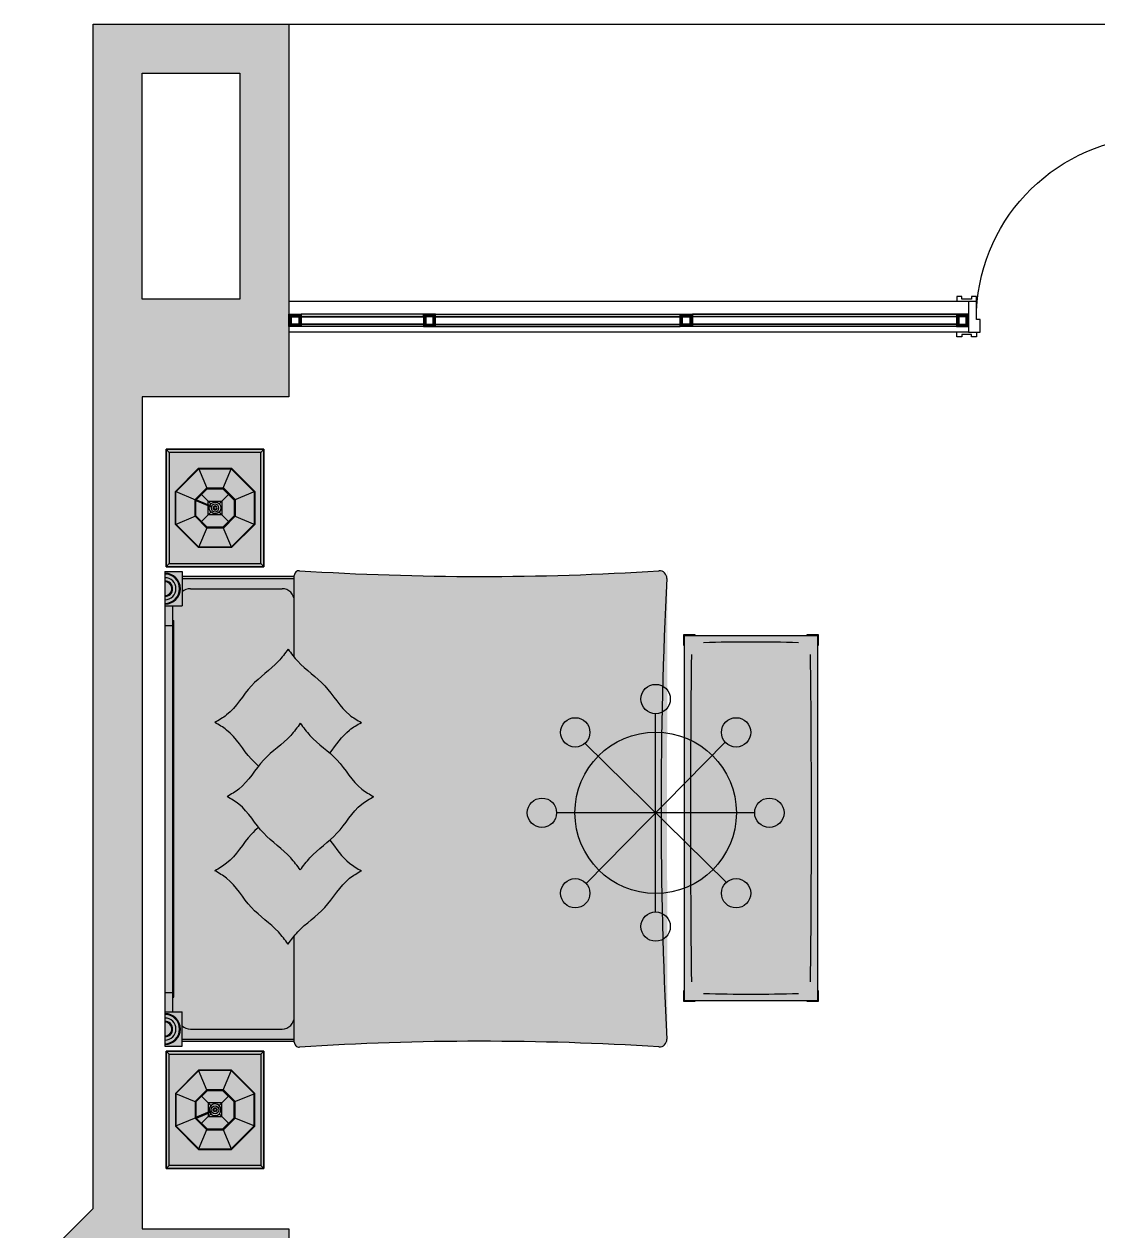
# Model space of a CAD drawing. Header units: millimetres. Extents: x 38613 to 88834, y 14193 to 29607.
# Drawn here: x 70551 to 74943, y 21181 to 26113 of the extents above; entities that cross this region are included whole.
import ezdxf

# ---------------------------------------------------------------- set-up
doc = ezdxf.new("R2010")
doc.units = ezdxf.units.MM
for name, color, linetype in [('doors', 4, 'Continuous'), ('f con', 4, 'Continuous'), ('f1', 175, 'Continuous'), ('Furn', 34, 'Continuous'), ('furn hatch', 254, 'Continuous'), ('hatch wall', 8, 'Continuous'), ('light', 51, 'Continuous'), ('wall', 5, 'Continuous')]:
    doc.layers.add(name, color=color, linetype=linetype)

# ---------------------------------------------------------------- blocks, each defined once
blk = doc.blocks.new('chandelier')
at = {"color": 0}
for p, q in [((0, -270), (0, 270)), ((192.5515027338348, -189.2720761098742), (-192.5515027338133, 189.2720761098958)), ((189.2720761088854, 192.5515027348065), (-189.2720761088853, -192.5515027348069)), ((270, 0), (-270, 0))]:
    blk.add_line(p, q, dxfattribs=at)
for centre, radius in [((2.842170943040401e-14, 310), 40), ((-219.2031021678298, 219.2031021678299), 40), ((219.20310216783, 219.2031021678295), 40), ((0, 0), 220), ((-309.9999999999999, 0), 40), ((310.0000000000001, -2.273736754432321e-13), 40), ((-219.2031021678297, -219.2031021678299), 40), ((219.2031021678297, -219.2031021678301), 40), ((-2.040521614524171e-13, -310), 40)]:
    blk.add_circle(centre, radius, dxfattribs=at)
blk = doc.blocks.new('bed (plan)')
at = {"layer": 'furn hatch', "linetype": 'ByBlock'}
h = blk.add_hatch(color=256, dxfattribs=at)
edge = h.paths.add_edge_path()
edge.add_ellipse((1258.749999999693, -129.1499999999541), major_axis=(822.8959913012318, 822.8959913012318), ratio=1, start_angle=131.3481957178716, end_angle=138.5917142279979, ccw=False)
edge.add_ellipse((95.36632932841803, -54.89999999996411), major_axis=(-1.414213562373095, 1.414213562373095), ratio=0.9999999999999387, start_angle=221.3481957178836, end_angle=314.9999999999982)
edge.add_line((95.36632932841803, -52.89999999996428), (94.99999999935562, -52.89999999996428))
edge.add_line((94.99999999935562, -52.89999999996428), (94.99999999935608, -7.099999999963984))
edge.add_line((94.99999999935608, -7.099999999963984), (95.79999999931852, -7.099999999963984))
edge.add_line((95.79999999931852, -7.099999999963984), (95.79999999931852, -6.999999999964132))
edge.add_line((95.79999999931852, -6.999999999964132), (96.99999999928878, -6.999999999964132))
edge.add_line((96.99999999928878, -6.999999999964132), (96.99999999928923, 5.684341886080801e-14))
edge.add_line((96.99999999928923, 5.684341886080801e-14), (-96.99999999928878, 5.684341886080801e-14))
edge.add_line((-96.99999999928878, 5.684341886080801e-14), (-96.99999999928878, -6.999999999964132))
edge.add_line((-96.99999999928878, -6.999999999964132), (-95.79999999928896, -6.999999999964132))
edge.add_line((-95.79999999928896, -6.999999999964132), (-95.79999999928896, -7.099999999963927))
edge.add_line((-95.79999999928896, -7.099999999963927), (-94.99999999935517, -7.099999999963984))
edge.add_line((-94.99999999935517, -7.099999999963984), (-94.99999999935517, -52.89999999996417))
edge.add_line((-94.99999999935517, -52.89999999996417), (-95.36632932841849, -52.89999999996428))
edge.add_ellipse((-95.36632932841758, -54.89999999996417), major_axis=(-1.4142135623731, 1.4142135623731), ratio=0.9999999999999893, start_angle=-45.00000000000031, end_angle=48.65180428212735)
edge.add_ellipse((-1258.750000000005, -129.1499999999616), major_axis=(-822.8959913014588, 822.8959913014588), ratio=0.9999999999999994, start_angle=221.4082857720034, end_angle=228.6518042821278, ccw=False)
edge.add_ellipse((-94.29106223705594, -202.2424845104946), major_axis=(-2.121320343559603, 2.121320343559603), ratio=0.9999999999999872, start_angle=41.40828577201795, end_angle=137.7029539343334)
edge.add_ellipse((-3.183231456205249e-12, -2305.399999999965), major_axis=(-1.971220551600547e-11, 2102.50000000005), ratio=0.9495711471803869, start_angle=-2.7029539343203055, end_angle=2.7029539343188844, ccw=False)
edge.add_ellipse((94.2910622370573, -202.2424845104951), major_axis=(2.121320343559809, 2.121320343559808), ratio=0.9999999999999182, start_angle=222.2970460656817, end_angle=318.5917142279896)
at = {"color": 0}
for p, q in [((-96.99999999928878, 0), (-96.99999999928878, -6.999999999964189)), ((-94.1692193869444, -6.999999999964189), (-94.1692193869444, -52.89999999996422))]:
    blk.add_line(p, q, dxfattribs=at)
at = {"color": 0, "linetype": 'ByBlock'}
for p, q in [((-82.99999999932061, 0), (-82.99999999932061, -6.999999999964189)), ((-74.9999999993006, 0), (-74.9999999993006, -3.199999999964348)), ((74.99999999932925, 0), (74.99999999932925, -3.199999999964348)), ((82.99999999932061, 0), (82.99999999932061, -6.999999999964189)), ((96.99999999928923, 0), (96.99999999928923, -6.999999999964189)), ((-76.99999999929105, -3.199999999964348), (-76.99999999929105, -3.599999999964439)), ((76.99999999931879, -3.199999999964348), (76.99999999931879, -3.599999999964439)), ((-95.79999999928896, -7.099999999963984), (-84.19999999932065, -7.099999999964439)), ((-84.19999999932065, -7.099999999963984), (-84.19999999932065, -6.999999999964302)), ((84.19999999935044, -7.099999999963984), (84.19999999935044, -6.999999999964302)), ((95.79999999931874, -7.099999999963984), (84.19999999935044, -7.099999999964439)), ((94.16921938694486, -6.999999999964189), (94.16921938694509, -52.89999999996422)), ((95.79999999931874, -7.099999999963984), (95.79999999931874, -6.999999999964302)), ((-89.99999999999955, -10.39999999996417), (-89.99999999999955, -47.89999999996417)), ((90.00000000000045, -10.39999999996417), (90.00000000000045, -47.89999999996417)), ((-95.36632932841758, -52.89999999996417), (-51.96346771649405, -52.89999999996417)), ((61.96346771649451, -52.89999999996417), (95.36632932841803, -52.89999999996417))]:
    blk.add_line(p, q, dxfattribs=at)
for points in [[(96.99999999928878, 0), (-96.99999999928878, 0)], [(-82.99999999932061, -3.199999999964348), (82.9999999993488, -3.199999999964405)], [(-76.99999999929105, -3.599999999964439), (76.99999999931879, -3.599999999964439)], [(-96.99999999928878, -6.999999999964189), (-82.99999999932061, -6.999999999964189)], [(-94.99999999935517, -6.999999999964189), (-94.99999999935517, -52.89999999996417)], [(96.99999999928923, -6.999999999964189), (82.99999999932061, -6.999999999964189)], [(94.9999999993554, -52.89999999996417), (94.99999999935562, -6.999999999964189)]]:
    blk.add_lwpolyline(points, dxfattribs=at)
for centre, radius in [((-89.99999999930469, 0), 6.299999999988813), ((-89.99999999930469, 0), 5.99999999999136), ((-89.99999999930469, 0), 4.499999999999773), ((-89.99999999930469, 0), 3.158747345776419), ((-89.99999999930469, 0), 2.840927851761535), ((89.99999999930515, 0), 6.299999999988813), ((89.99999999930515, 0), 5.99999999999136), ((89.99999999930515, 0), 4.499999999999773), ((89.99999999930515, 0), 3.158747345776419), ((89.99999999930515, 0), 2.840927851761535)]:
    blk.add_arc(centre, radius, 180, 0, dxfattribs=at)
for centre, major_axis, ratio, start_param, end_param in [((-84.99999999999955, -10.39999999996417), (3.53553390593278, 3.53553390593278), 0.9999999999999758, 1.608431855532439, 2.356194490192332), ((85.00000000000045, -10.39999999996417), (-3.535533905932801, 3.535533905932801), 0.9999999999999641, 3.926990816987259, 4.674753451647171), ((-84.99999999999955, -47.89999999996417), (-3.535533905932765, 3.535533905932765), 0.999999999999984, 0.7853981633974563, 2.356194490192337), ((85.00000000000045, -47.89999999996417), (3.535533905932794, 3.535533905932794), 0.999999999999968, 3.926990816987257, 5.497787143782122), ((-95.36632932841758, -54.89999999996422), (-1.4142135623731, 1.4142135623731), 0.9999999999999893, -0.7853981633974537, 0.8491341717589984), ((95.36632932841803, -54.89999999996417), (-1.414213562373095, 1.414213562373095), 0.9999999999999386, 3.863254808625883, 5.497787143782107), ((95.36632932841803, -54.89999999996417), (-1.414213562373095, 1.414213562373095), 0.9999999999999386, 3.863254808625883, 5.497787143782107), ((-1258.750000000005, -129.1499999999617), (-822.8959913014588, 822.8959913014588), 0.9999999999999994, 3.864303577917975, 3.990726825348799), ((1258.749999999693, -129.1499999999541), (822.8959913012318, 822.8959913012318), 1, 2.292458481830776, 2.418881729261634), ((-94.29106223705594, -202.2424845104948), (-2.121320343559603, 2.121320343559603), 0.9999999999999875, 0.7227109243284353, 2.403369935876198), ((-3.183231456205249e-12, -2305.399999999965), (-1.971220551600547e-11, 2102.50000000005), 0.9495711471803869, -0.04717544568362486, 0.04717544568359933), ((94.2910622370573, -202.2424845104951), (2.121320343559809, 2.121320343559808), 0.9999999999999182, 3.879815371303653, 5.560474382851282)]:
    blk.add_ellipse(centre, major_axis=major_axis, ratio=ratio, start_param=start_param, end_param=end_param, dxfattribs=at)
for points, knots in [([(-55.28161005304673, -50.37072092055695), (-53.57369610247133, -49.11089182664779), (-47.84918130324331, -44.8882491752708), (-41.08443227167209, -34.2683318346343), (-29.81745028970545, -28.32732168834974), (-26.26205906366476, -22.07316713604001), (-25.31088913245367, -20.39999999996417)], [0, 0, 0, 0, 63.40047833522669, 212.503080957849, 369.0804236905307, 426.2689815953232, 426.2689815953232, 426.2689815953232, 426.2689815953232]), ([(-7.518915788108643, -38.30244874943759), (-8.410730900119233, -37.28816866848558), (-12.91226448346515, -32.48875811867248), (-20.80432797520461, -28.3273216883502), (-24.35971920124348, -22.07316713604007), (-25.31088913245367, -20.39999999996417)], [172.0943258210815, 172.0943258210815, 172.0943258210815, 172.0943258210815, 212.5030809578514, 369.0804236905275, 426.2689815953121, 426.2689815953121, 426.2689815953121, 426.2689815953121]), ([(17.5189157881091, -38.30244874943759), (18.41073090012014, -37.28816866848558), (22.91226448346606, -32.48875811867248), (30.80432797520507, -28.3273216883502), (34.35971920124393, -22.07316713604007), (35.31088913245458, -20.39999999996417)], [172.0943258210815, 172.0943258210815, 172.0943258210815, 172.0943258210815, 212.5030809578514, 369.0804236905275, 426.2689815953121, 426.2689815953121, 426.2689815953121, 426.2689815953121]), ([(65.28161005304719, -50.37072092055695), (63.57369610247224, -49.11089182664779), (57.84918130324422, -44.8882491752708), (51.08443227167299, -34.2683318346343), (39.81745028970636, -28.32732168834974), (36.26205906366567, -22.07316713604001), (35.31088913245458, -20.39999999996417)], [0, 0, 0, 0, 63.40047833522669, 212.503080957849, 369.0804236905307, 426.2689815953232, 426.2689815953232, 426.2689815953232, 426.2689815953232]), ([(-24.97072092059079, -55.37072092055695), (-23.26280697001539, -54.11089182664779), (-17.53829217078737, -49.88824917527074), (-10.77354313921614, -39.26833183463452), (0.4934388427509475, -33.3273216883502), (4.048830068789812, -27.07316713604007), (5.000000000000455, -25.39999999996417)], [0, 0, 0, 0, 63.40047833522669, 212.5030809578514, 369.0804236905275, 426.2689815953121, 426.2689815953121, 426.2689815953121, 426.2689815953121]), ([(34.97072092059307, -55.37072092055695), (33.26280697001766, -54.11089182664779), (27.53829217078965, -49.8882491752708), (20.77354313921887, -39.2683318346343), (9.506561157252236, -33.32732168834974), (5.951169931211552, -27.07316713604001), (5.000000000000455, -25.39999999996417)], [0, 0, 0, 0, 63.40047833522669, 212.503080957849, 369.0804236905306, 426.2689815953231, 426.2689815953231, 426.2689815953231, 426.2689815953231]), ([(-55.28161005304673, -50.37072092055695), (-53.57369610247133, -51.63055001446611), (-47.84918130324331, -55.85319266584304), (-41.08443227167209, -66.47311000647954), (-29.81745028970545, -72.41412015276416), (-26.26205906366476, -78.66827470507383), (-25.31088913245367, -80.34144184114973)], [0, 0, 0, 0, 63.40047833522669, 212.503080957849, 369.0804236905307, 426.2689815953233, 426.2689815953233, 426.2689815953233, 426.2689815953233]), ([(65.28161005304719, -50.37072092055695), (63.57369610247224, -51.63055001446611), (57.84918130324422, -55.85319266584304), (51.08443227167299, -66.47311000647954), (39.81745028970636, -72.41412015276416), (36.26205906366567, -78.66827470507383), (35.31088913245458, -80.34144184114973)], [0, 0, 0, 0, 63.40047833522669, 212.503080957849, 369.0804236905307, 426.2689815953233, 426.2689815953233, 426.2689815953233, 426.2689815953233]), ([(-24.97072092059079, -55.37072092055695), (-23.26280697001539, -56.63055001446611), (-17.53829217078737, -60.8531926658431), (-10.77354313921614, -71.47311000647937), (0.4934388427509475, -77.41412015276364), (4.048830068789812, -83.66827470507383), (5.000000000000455, -85.34144184114973)], [0, 0, 0, 0, 63.40047833522669, 212.5030809578514, 369.0804236905276, 426.2689815953125, 426.2689815953125, 426.2689815953125, 426.2689815953125]), ([(34.97072092059307, -55.37072092055695), (33.26280697001766, -56.63055001446611), (27.53829217078965, -60.8531926658431), (20.77354313921887, -71.47311000647954), (9.506561157252236, -77.41412015276416), (5.951169931211552, -83.66827470507383), (5.000000000000455, -85.34144184114973)], [0, 0, 0, 0, 63.40047833522669, 212.503080957849, 369.0804236905307, 426.2689815953233, 426.2689815953233, 426.2689815953233, 426.2689815953233]), ([(-12.7919733443473, -67.4389930916762), (-16.08957000376085, -70.02667444215768), (-21.33785360508045, -73.35262495708065), (-24.35971920124348, -78.66827470507383), (-25.31088913245367, -80.34144184114973)], [244.5810098080917, 244.5810098080917, 244.5810098080917, 244.5810098080917, 369.0804236905276, 426.2689815953125, 426.2689815953125, 426.2689815953125, 426.2689815953125]), ([(22.79197334434821, -67.4389930916762), (26.08957000376176, -70.02667444215768), (31.33785360508136, -73.35262495708065), (34.35971920124393, -78.66827470507383), (35.31088913245458, -80.34144184114973)], [244.5810098080917, 244.5810098080917, 244.5810098080917, 244.5810098080917, 369.0804236905276, 426.2689815953125, 426.2689815953125, 426.2689815953125, 426.2689815953125])]:
    blk.add_open_spline(points, degree=3, knots=knots, dxfattribs=at)
at = {"layer": 'Furn', "color": 34}
blk.add_line((-95.79999999928896, -7.099999999963984), (-95.79999999928896, -6.999999999964302), dxfattribs=at)
blk = doc.blocks.new('bes table600 (pl)')
at = {"layer": 'furn hatch'}
blk.add_hatch(color=256, dxfattribs=at).paths.add_polyline_path([(300, -2.273736754432321e-13), (-299.9999999999999, -2.205814966808074e-29), (-299.9999999999999, -500), (300, -500)])
at = {"color": 0, "linetype": 'ByBlock'}
for p, q in [((-299.9999999999999, 0), (-283.9999999999999, -16)), ((299.9999999999999, 0), (283.9999999999999, -16)), ((-283.9999999999999, -484), (-299.9999999999999, -500)), ((283.9999999999999, -484), (299.9999999999999, -500))]:
    blk.add_line(p, q, dxfattribs=at)
for points in [[(-299.9999999999999, 0), (300, -2.273736754432321e-13), (299.9999999999999, -500), (-299.9999999999999, -500)], [(-283.9999999999999, -16), (283.9999999999999, -16), (283.9999999999999, -484), (-283.9999999999999, -484)]]:
    blk.add_lwpolyline(points, close=True, dxfattribs=at)
at = {"layer": 'f con'}
blk.add_lwpolyline([(-299.9999999999999, -500), (299.9999999999999, -500), (300, -2.273736754432321e-13), (-299.9999999999999, 0)], close=True, dxfattribs=at)
blk = doc.blocks.new('lamp (pl)')
at = {"color": 0, "linetype": 'ByBlock'}
for p, q in [((-40.38582233137731, 97.5), (-83.87824638055213, 202.5)), ((83.87824638055099, 202.5), (40.3858223313764, 97.49999999999989)), ((-202.5000000000002, 83.87824638055213), (-97.50000000000023, 40.38582233137743)), ((-68.94291116568888, 68.94291116568854), (-21.21320343559637, 21.21320343559626)), ((-42.29923949320255, 95.58658283817442), (-9.903337778047899, 17.37595755214329)), ((-37.67984183064618, 97.49999999999989), (-5.283940115491532, 19.28937471396887)), ((21.21320343559728, 21.21320343559546), (68.9429111656882, 68.9429111656874)), ((97.5, 40.38582233137629), (202.5, 83.8782463805511)), ((-97.50000000000023, -40.38582233137697), (-202.5000000000002, -83.87824638055201)), ((-68.9429111656882, -68.942911165689), (-21.21320343559546, -21.21320343559739)), ((21.21320343559637, -21.21320343559671), (68.9429111656882, -68.94291116568843)), ((97.5, -40.38582233137686), (202.5, -83.87824638055201)), ((-83.87824638055213, -202.5000000000001), (-40.38582233137731, -97.50000000000011)), ((40.3858223313764, -97.50000000000011), (83.87824638055099, -202.5000000000001))]:
    blk.add_line(p, q, dxfattribs=at)
for points in [[(-202.5000000000002, 83.87824638055213), (-202.5000000000002, -83.87824638055201), (-83.87824638055213, -202.5000000000001), (83.87824638055099, -202.5000000000001), (202.5, -83.87824638055201), (202.5, 83.8782463805511), (83.87824638055099, 202.5), (-83.87824638055213, 202.5)], [(-200.0000000000002, 82.84271247461936), (-200.0000000000002, -82.84271247461913), (-82.84271247461925, -200.0000000000001), (82.84271247461857, -200.0000000000001), (200, -82.84271247461936), (200, 82.84271247461857), (82.84271247461857, 200), (-82.84271247461947, 200)], [(-102.5000000000002, 42.4568901432425), (-102.5000000000002, -42.4568901432425), (-42.45689014324307, -102.5000000000001), (42.45689014324125, -102.5000000000001), (102.5, -42.45689014324216), (102.5, 42.45689014324137), (42.45689014324125, 102.5000000000001), (-42.45689014324216, 102.5)], [(-97.50000000000023, 40.38582233137743), (-97.50000000000023, -40.38582233137697), (-40.38582233137731, -97.50000000000011), (40.3858223313764, -97.50000000000011), (97.5, -40.38582233137686), (97.5, 40.38582233137629), (40.3858223313764, 97.49999999999989), (-40.38582233137731, 97.5)]]:
    blk.add_lwpolyline(points, close=True, dxfattribs=at)
blk.add_lwpolyline([(-17.20345518378963, 34.9999999999992), (-35, 34.9999999999992), (-35, -35.0000000000008), (35, -35.0000000000008), (35, 34.9999999999992), (-11.79149418232737, 34.9999999999992)], dxfattribs=at)
for radius in [20, 10, 7.5]:
    blk.add_circle((0, 0), radius, dxfattribs=at)
blk.add_arc((0, -1.13686837721616e-13), 30, 117.2801918471891, 107.7198081528046, dxfattribs=at)
blk = doc.blocks.new('wew')
at = {"layer": 'f1', "color": 34, "xscale": 0.7999999999883585, "yscale": 0.7999999999883585, "rotation": 180}
for name, p in [('bes table600 (pl)', (0, 0)), ('lamp (pl)', (0, 200))]:
    blk.add_blockref(name, p, dxfattribs=at)
blk = doc.blocks.new('bench (pl)')
at = {"layer": 'furn hatch'}
blk.add_hatch(color=256, dxfattribs=at).paths.add_polyline_path([(705, -546.9999999999995), (705, -549.9999999999995), (750, -549.9999999999995), (750, -504.9999999999995), (747, -504.9999999999995), (747, -44.99999999999955), (750, -44.99999999999955), (750, 4.547473508864641e-13), (705, 4.547473508864641e-13), (705, -2.999999999999545), (-705, -2.999999999999545), (-705, 4.547473508864641e-13), (-750, 4.547473508864641e-13), (-750, -44.99999999999955), (-747, -44.99999999999955), (-747, -504.9999999999995), (-750, -504.9999999999995), (-750, -549.9999999999995), (-705, -549.9999999999995), (-705, -546.9999999999995)])
at = {"color": 0}
for points in [[(-705, -2.999999999999545), (-705, 4.547473508864641e-13), (-750, 4.547473508864641e-13), (-750, -44.99999999999955), (-747, -44.99999999999955)], [(747, -44.99999999999955), (750, -44.99999999999955), (750, 4.547473508864641e-13), (705, 4.547473508864641e-13), (705, -2.999999999999545)], [(-747, -504.9999999999995), (-750, -504.9999999999995), (-750, -549.9999999999995), (-705, -549.9999999999995), (-705, -546.9999999999995)], [(705, -546.9999999999995), (705, -549.9999999999995), (750, -549.9999999999995), (750, -504.9999999999995), (747, -504.9999999999995)]]:
    blk.add_lwpolyline(points, dxfattribs=at)
blk.add_lwpolyline([(-747, -546.9999999999995), (747, -546.9999999999995), (747, -2.999999999999545), (-747, -2.999999999999545)], close=True, dxfattribs=at)
for centre, radius, start, end in [((1.818989403545856e-11, -61604.99496871681), 61575.99496871681, 89.37784545563193, 90.62215454436807), ((5658.276282331426, -275.0000000029308), 6379.276282331426, 178.2582771237389, 181.741722876209), ((-5658.276282331426, -275.0000000029308), 6379.276282331426, 358.258277123791, 1.7417228762611), ((1.818989403545856e-11, 61054.99496871682), 61575.99496871681, 269.3778454556319, 270.622154544368)]:
    blk.add_arc(centre, radius, start, end, dxfattribs=at)
at = {"layer": 'f con'}
blk.add_lwpolyline([(705, -546.9999999999995), (705, -549.9999999999995), (750, -549.9999999999995), (750, -504.9999999999995), (747, -504.9999999999995), (747, -44.99999999999955), (750, -44.99999999999955), (750, 4.547473508864641e-13), (705, 4.547473508864641e-13), (705, -2.999999999999545), (-705, -2.999999999999545), (-705, 4.547473508864641e-13), (-750, 4.547473508864641e-13), (-750, -44.99999999999955), (-747, -44.99999999999955), (-747, -504.9999999999995), (-750, -504.9999999999995), (-750, -549.9999999999995), (-705, -549.9999999999995), (-705, -546.9999999999995)], close=True, dxfattribs=at)
blk = doc.blocks.new('door-handle')
at = {"color": 0}
for p, q in [((-32, 10), (-32, -10.00000000000728)), ((-30, 9), (-32, 9)), ((-30, 9), (-30, -9)), ((-19, 9), (-21, 9)), ((-21, 9), (-21, -9)), ((-19, 10), (-19, -10.00000000000728)), ((-9, 10), (-19, 10)), ((0, 25), (-9, 25)), ((-9, 25), (-9, -25)), ((0, -25), (0, 25)), ((-32, -10.00000000000364), (-40.34172901356942, -10.00000000000364)), ((-30, -9), (-32, -9)), ((-19, -9), (-21, -9)), ((-9, -10), (-19, -10.00000000000364)), ((-9, -25), (0, -25)), ((-61.67027487228916, -93.05419732806331), (-60.75208368415406, -94.01785612024833))]:
    blk.add_line(p, q, dxfattribs=at)
for centre, radius, start, end in [((-34.46362960745319, -14.92424038324498), 25.04570281554129, 84.35495152263769, 191.5747182569977), ((-25.49999999999818, 16.17089144310557), 8.465913068820786, 237.8902061553036, 302.1097938446965), ((-91.0594398050871, -62.15080612508973), 42.64671855244374, 313.5613391426849, 358.16915816811), ((-90.1706845965, -63.14248529410906), 42.64671855244374, 313.5613391426849, 358.16915816811), ((-242.8306956194119, -39.24300342557399), 184.8403687438857, 350.5395445302115, 5.991388819178432), ((-39.67183528947498, -19.52468724937171), 9.54821579143467, 85.9768775786792, 192.3256840784366), ((-595.5908857967352, -61.5688183318307), 548.0530142172786, 359.6930381090062, 4.186108045202766), ((-25.49999999999818, -16.17089144310921), 8.465913068820786, 57.89020615530352, 122.1097938446965), ((-38.8885466585707, -82.44414781276464), 25.13126123219481, 149.329352931917, 204.972632821159)]:
    blk.add_arc(centre, radius, start, end, dxfattribs=at)
blk = doc.blocks.new('door 810x125')
at = {"layer": 'doors', "color": 34, "linetype": 'ByBlock'}
for points in [[(-62.49999999947613, -32), (-82.49999999947613, -32), (-82.49999999947613, -11.99999999994179), (-72.49999999947613, -11.99999999988358), (-72.49999999947613, 28.00000000005821), (-82.49999999947613, 28.00000000005821), (-82.49999999947613, 48.00000000005821), (-62.5, 48.00000000005821)], [(62.5, 0), (-62.5, 0), (-62.5, -47), (-10.49999999976717, -47), (-10.49999999976717, -32), (62.49999999953434, -31.99999999994179), (62.49999999953434, 0)], [(62.49999999947613, -32), (82.49999999947613, -32), (82.49999999947613, -11.99999999994179), (72.49999999947613, -11.99999999988358), (72.49999999947613, 28.00000000005821), (82.49999999947613, 28.00000000005821), (82.49999999947613, 48.00000000005821), (62.5, 48.00000000005821)], [(29.50000000029104, -31.99999999994179), (735.5000000002328, -32), (735.5000000002328, -72), (29.50000000029104, -71.99999999995634), (29.46767709980486, -32.00002611920354)], [(-62.49999999941792, -777.9999999999418), (-82.49999999941792, -777.9999999999418), (-82.49999999941792, -797.9999999999418), (-72.49999999941792, -798.0000000000582), (-72.49999999941792, -838), (-82.49999999941792, -838), (-82.49999999941792, -858), (-62.49999999994179, -858)], [(62.5, -810), (-62.5, -810), (-62.5, -763), (-10.49999999976717, -762.9999999999418), (-10.49999999976717, -777.9999999999418), (62.49999999953434, -778.0000000000582), (62.49999999953434, -810)], [(62.49999999941792, -777.9999999999418), (82.49999999941792, -777.9999999999418), (82.49999999941792, -797.9999999999418), (72.49999999941792, -798.0000000000582), (72.49999999941792, -838), (82.49999999941792, -838), (82.49999999941792, -858), (62.49999999994179, -858)]]:
    blk.add_lwpolyline(points, dxfattribs=at)
at = {"layer": 'doors'}
blk.add_arc((-10.49999999976717, -32), 746.268048357961, 272.8011120017163, 358.4642879844835, dxfattribs=at)
at = {"layer": 'doors', "color": 34, "linetype": 'ByBlock', "zscale": 0.07530120532436947}
for p, xscale, yscale, rotation in [((681.6094870693632, -32.00000000779983), 0.7530120532028377, 0.7530120532028377, 270.0000000310026), ((681.6094870693632, -72.00000000698492), -0.753012053319253, 0.753012053319253, 269.9999999689974)]:
    blk.add_blockref('door-handle', p, dxfattribs=dict(at, xscale=xscale, yscale=yscale, rotation=rotation))

msp = doc.modelspace()

# ---------------------------------------------------------------- hatches: boundary and pattern name
at = {"layer": 'doors'}
h = msp.add_hatch(color=256, dxfattribs=at)
h.paths.add_polyline_path([(71674.21762971547, 24887.57217464237), (71644.21762971547, 24887.57217464237), (71644.21762971547, 24917.57217464237), (71674.21762971547, 24917.57217464237)], flags=16)
h.paths.add_polyline_path([(71684.21762971547, 24877.57217464237), (71634.21762971547, 24877.57217464237), (71634.21762971547, 24927.57217464237), (71684.21762971547, 24927.57217464237)])
h = msp.add_hatch(color=256, dxfattribs=at)
h.paths.add_polyline_path([(72194.21762971547, 24887.57217464237), (72224.21762971547, 24887.57217464237), (72224.21762971547, 24917.57217464237), (72194.21762971547, 24917.57217464237)], flags=16)
h.paths.add_polyline_path([(72184.21762971547, 24877.57217464237), (72234.21762971547, 24877.57217464237), (72234.21762971547, 24927.57217464237), (72184.21762971547, 24927.57217464237)])
h = msp.add_hatch(color=256, dxfattribs=at)
h.paths.add_polyline_path([(73274.21762971547, 24887.57217464237), (73244.21762971547, 24887.57217464237), (73244.21762971547, 24917.57217464237), (73274.21762971547, 24917.57217464237)], flags=16)
h.paths.add_polyline_path([(73284.21762971547, 24877.57217464237), (73234.21762971547, 24877.57217464237), (73234.21762971547, 24927.57217464237), (73284.21762971547, 24927.57217464237)])
h = msp.add_hatch(color=256, dxfattribs=at)
h.paths.add_polyline_path([(74374.21762971547, 24887.57217464237), (74404.21762971547, 24887.57217464237), (74404.21762971547, 24917.57217464237), (74374.21762971547, 24917.57217464237)], flags=16)
h.paths.add_polyline_path([(74364.21762971547, 24877.57217464237), (74414.21762971547, 24877.57217464237), (74414.21762971547, 24927.57217464237), (74364.21762971547, 24927.57217464237)])
at = {"layer": 'hatch wall', "true_color": 0x4a4a4a}
h = msp.add_hatch(color=251, dxfattribs=at)
h.paths.add_polyline_path([(71634.21762971547, 20989.64983081618), (70834.21762971547, 20989.64983081618), (70692.7962734782, 20848.22847457889), (70551.37491724094, 20989.64983081618), (70834.21762971552, 21272.49254329082), (70834.21762971552, 26113.3230668672), (71634.21762971547, 26113.3230668672), (71634.21762971547, 24589.64983081615), (71034.21762971552, 24589.64983081615), (71034.21762971552, 21189.64983081615), (71634.21762971547, 21189.64983081615)])
h.paths.add_polyline_path([(71434.21762971547, 24989.64983081612), (71034.21762971552, 24989.64983081612), (71034.21762971552, 25913.3230668672), (71434.21762971547, 25913.3230668672)], flags=16)
at = {"layer": 'wall'}
h = msp.add_hatch(color=141, dxfattribs=at)
h.paths.add_polyline_path([(71634.21762971547, 24877.57217464237), (71634.21762971552, 24887.57217464237), (72284.21762971547, 24887.57217464237), (72284.21762971547, 24877.57217464237)])
h.paths.add_polyline_path([(71634.21762971547, 24917.57217464237), (71634.21762971547, 24927.57217464237), (72284.21762971547, 24927.57217464237), (72284.21762971547, 24917.57217464237)])
h = msp.add_hatch(color=141, dxfattribs=at)
h.paths.add_polyline_path([(73234.21762971547, 24917.57217464237), (72234.21762971547, 24917.57217464237), (72234.21762971547, 24927.57217464237), (73234.21762971547, 24927.57217464237)])
h.paths.add_polyline_path([(72234.21762971547, 24887.57217464237), (73234.21762971547, 24887.57217464237), (73234.21762971547, 24877.57217464237), (72234.21762971547, 24877.57217464237)])
h = msp.add_hatch(color=141, dxfattribs=at)
h.paths.add_polyline_path([(74364.21762971541, 24917.57217464237), (73284.21762971547, 24917.57217464237), (73284.21762971547, 24927.57217464237), (74364.21762971541, 24927.57217464237)])
h.paths.add_polyline_path([(73284.21762971547, 24887.57217464237), (74364.21762971541, 24887.57217464237), (74364.21762971541, 24877.57217464237), (73284.21762971547, 24877.57217464237)])

# ---------------------------------------------------------------- linework, layer by layer
msp.add_line((71634.21762971547, 26113.3230668672), (79234.21762971552, 26113.3230668672))
at = {"layer": 'doors'}
for points in [[(71684.21762971547, 24877.57217464237), (71634.21762971547, 24877.57217464237), (71634.21762971547, 24927.57217464237), (71684.21762971547, 24927.57217464237)], [(71674.21762971547, 24887.57217464237), (71644.21762971547, 24887.57217464237), (71644.21762971547, 24917.57217464237), (71674.21762971547, 24917.57217464237)], [(72184.21762971547, 24877.57217464237), (72234.21762971547, 24877.57217464237), (72234.21762971547, 24927.57217464237), (72184.21762971547, 24927.57217464237)], [(72194.21762971547, 24887.57217464237), (72224.21762971547, 24887.57217464237), (72224.21762971547, 24917.57217464237), (72194.21762971547, 24917.57217464237)], [(73284.21762971547, 24877.57217464237), (73234.21762971547, 24877.57217464237), (73234.21762971547, 24927.57217464237), (73284.21762971547, 24927.57217464237)], [(73274.21762971547, 24887.57217464237), (73244.21762971547, 24887.57217464237), (73244.21762971547, 24917.57217464237), (73274.21762971547, 24917.57217464237)], [(74364.21762971547, 24877.57217464237), (74414.21762971547, 24877.57217464237), (74414.21762971547, 24927.57217464237), (74364.21762971547, 24927.57217464237)], [(74374.21762971547, 24887.57217464237), (74404.21762971547, 24887.57217464237), (74404.21762971547, 24917.57217464237), (74374.21762971547, 24917.57217464237)]]:
    msp.add_lwpolyline(points, close=True, dxfattribs=at)
at = {"layer": 'wall', "color": 4}
for p, q in [((74414.21762971547, 24979.64983081624), (71634.21762971547, 24979.64983081624)), ((74414.21762971547, 24854.64983081624), (71634.21762971547, 24854.64983081624))]:
    msp.add_line(p, q, dxfattribs=at)
at = {"layer": 'wall'}
for points in [[(71634.21762971547, 20989.64983081618), (70834.21762971547, 20989.64983081618), (70692.7962734782, 20848.22847457889), (70551.37491724094, 20989.64983081618), (70834.21762971552, 21272.49254329082), (70834.21762971552, 26113.3230668672), (71634.21762971547, 26113.3230668672), (71634.21762971547, 24589.64983081615), (71034.21762971552, 24589.64983081615), (71034.21762971552, 21189.64983081615), (71634.21762971547, 21189.64983081615), (71634.21762971547, 20989.64983081618)], [(71434.21762971547, 24989.64983081612), (71034.21762971552, 24989.64983081612), (71034.21762971552, 25913.3230668672), (71434.21762971547, 25913.3230668672), (71434.21762971547, 24989.64983081612)]]:
    msp.add_lwpolyline(points, dxfattribs=at)
at = {"layer": 'wall', "color": 141}
for points in [[(72184.21762971547, 24927.57217464237), (71684.21762971547, 24927.57217464237)], [(72184.21762971547, 24917.57217464237), (71684.21762971547, 24917.57217464237)], [(72234.21762971547, 24927.57217464237), (73234.21762971547, 24927.57217464237)], [(72234.21762971547, 24917.57217464237), (73234.21762971547, 24917.57217464237)], [(74364.21762971541, 24927.57217464237), (73284.21762971547, 24927.57217464237)], [(74364.21762971541, 24917.57217464237), (73284.21762971547, 24917.57217464237)], [(72184.21762971547, 24887.57217464237), (71684.21762971547, 24887.57217464237)], [(72184.21762971547, 24877.57217464237), (71684.21762971547, 24877.57217464237)], [(72234.21762971547, 24887.57217464237), (73234.21762971547, 24887.57217464237)], [(72234.21762971547, 24877.57217464237), (73234.21762971547, 24877.57217464237)], [(74364.21762971541, 24887.57217464237), (73284.21762971547, 24887.57217464237)], [(74364.21762971541, 24877.57217464237), (73284.21762971547, 24877.57217464237)]]:
    msp.add_lwpolyline(points, dxfattribs=at)
for points in [[(71684.21762971547, 24917.57217464237), (72184.21762971547, 24917.57217464237), (72184.21762971547, 24927.57217464237), (71684.21762971547, 24927.57217464237)], [(73234.21762971547, 24917.57217464237), (72234.21762971547, 24917.57217464237), (72234.21762971547, 24927.57217464237), (73234.21762971547, 24927.57217464237)], [(74364.21762971541, 24917.57217464237), (73284.21762971547, 24917.57217464237), (73284.21762971547, 24927.57217464237), (74364.21762971541, 24927.57217464237)], [(72184.21762971547, 24877.57217464237), (71684.21762971547, 24877.57217464237), (71684.21762971547, 24887.57217464237), (72184.21762971547, 24887.57217464237)], [(72234.21762971547, 24887.57217464237), (73234.21762971547, 24887.57217464237), (73234.21762971547, 24877.57217464237), (72234.21762971547, 24877.57217464237)], [(73284.21762971547, 24887.57217464237), (74364.21762971547, 24887.57217464237), (74364.21762971547, 24877.57217464237), (73284.21762971547, 24877.57217464237)]]:
    msp.add_lwpolyline(points, close=True, dxfattribs=at)

# ---------------------------------------------------------------- block references
at = {"layer": 'doors', "color": 34, "linetype": 'ByBlock', "xscale": -1, "rotation": 270}
msp.add_blockref('door 810x125', (75224.21762971547, 24917.14983081671), dxfattribs=at)
at = {"layer": 'Furn', "color": 34, "xscale": -1, "rotation": 270}
for name, p in [('wew', (71132.26699348529, 24135.69128077912)), ('bench (pl)', (73798.89950154927, 22867.93905001749))]:
    msp.add_blockref(name, p, dxfattribs=at)
at = {"layer": 'Furn', "color": 34, "xscale": 10, "yscale": 10, "zscale": 10, "rotation": 90.00000000000001}
msp.add_blockref('bed (plan)', (71127.26699348529, 22905.69128077202), dxfattribs=at)
at = {"layer": 'Furn', "color": 34, "rotation": 270}
msp.add_blockref('wew', (71132.26699348529, 21675.69128076521), dxfattribs=at)
at = {"layer": 'light', "color": 61, "xscale": 1.5, "yscale": 1.5}
msp.add_blockref('chandelier', (73134.21762971547, 22889.64983081621), dxfattribs=at)

doc.saveas('drawing.dxf')
